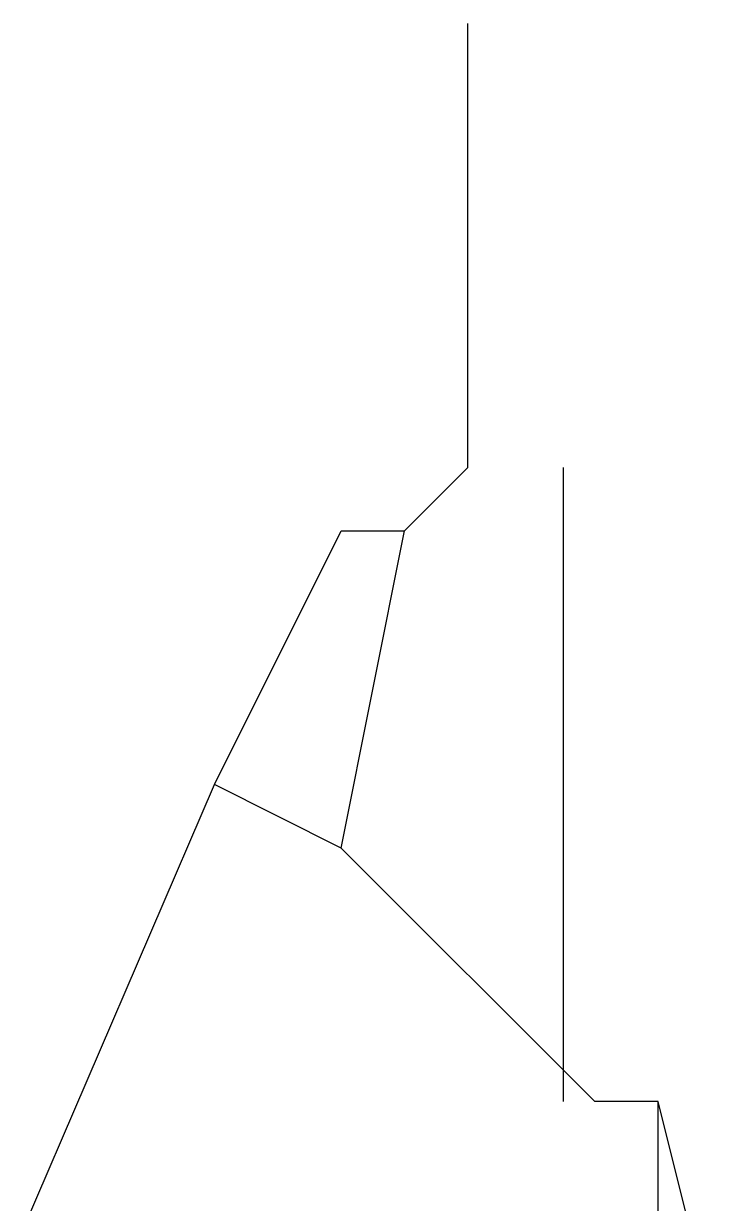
# Model space of a CAD drawing. Header units: millimetres. Extents: x 4028 to 9411, y 1490 to 4747.
# Drawn here: x 5826.184 to 5828.54, y 3876.657 to 3880.642 of the extents above; entities that cross this region are included whole.
import ezdxf

# ---------------------------------------------------------------- set-up
doc = ezdxf.new("R2010")
doc.units = ezdxf.units.MM

# ---------------------------------------------------------------- blocks, each defined once
blk = doc.blocks.new('A$C0EA44169')
at = {"linetype": 'Continuous'}
for points in [[(945.96, 2134), (945.96, 2172.5)], [(940.47, 2128.5), (945.96, 2134)], [(954.24, 2079.01), (954.24, 2134)], [(923.99, 2106.5), (934.97, 2128.5), (940.47, 2128.5)], [(934.97, 2101), (940.47, 2128.5)], [(907.43, 2068), (923.99, 2106.5)], [(934.97, 2101), (923.99, 2106.5)], [(956.95, 2079.01), (934.97, 2101)], [(962.44, 2079.01), (956.95, 2079.01)], [(962.44, 2051.5), (962.44, 2079.01)], [(967.93, 2057), (962.44, 2079.01)]]:
    blk.add_lwpolyline(points, dxfattribs=at)

msp = doc.modelspace()

# ---------------------------------------------------------------- block references
at = {"xscale": 0.03894477858884333, "yscale": 0.03894477858884333, "zscale": 0.03894477858884333}
msp.add_blockref('A$C0EA44169', (5790.8437, 3796.0342), dxfattribs=at)

doc.saveas('drawing.dxf')
